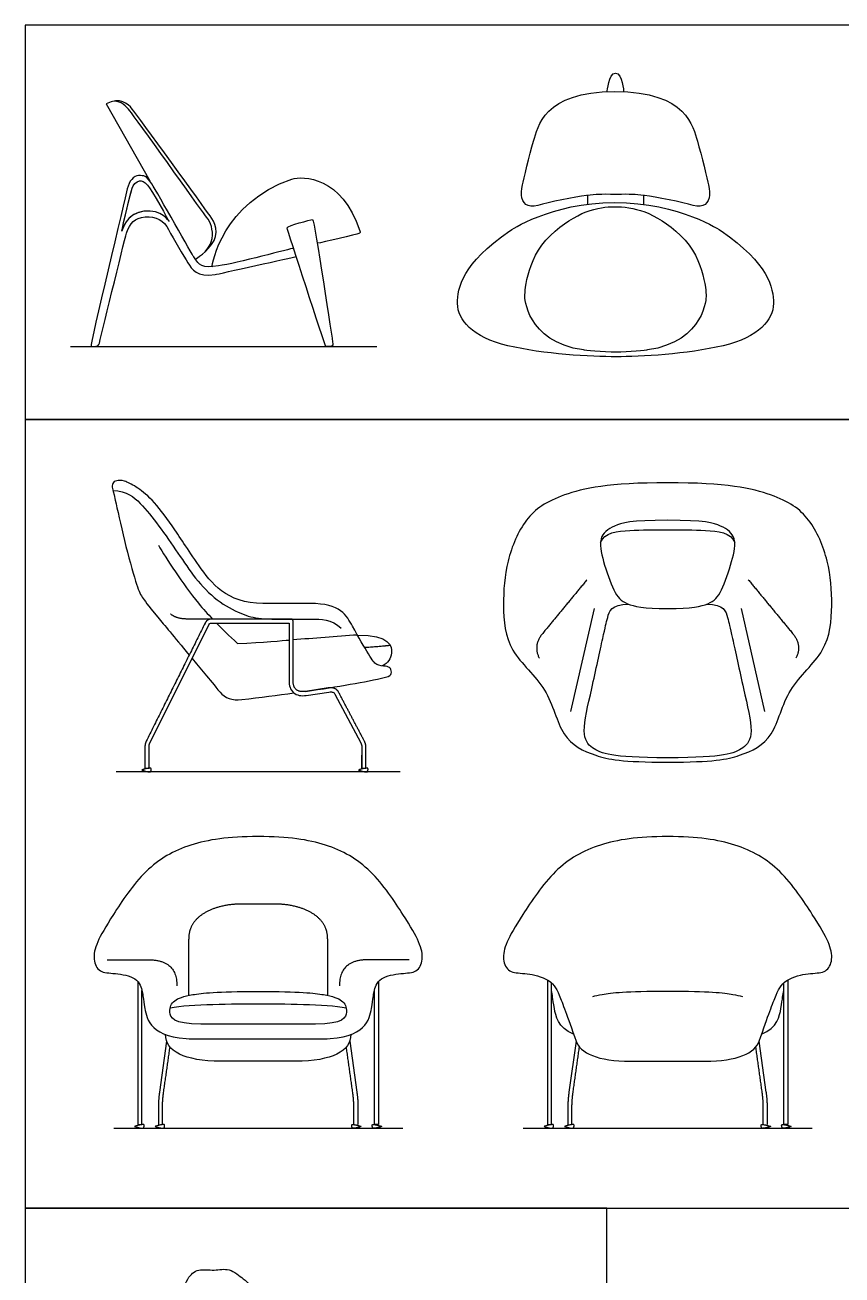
# Model space of a CAD drawing. Header units: millimetres. Extents: x 0.1 to 16.7, y -0.4 to 19.7.
# Drawn here: x 7.984 to 10.509, y 9.268 to 13.131 of the extents above; entities that cross this region are included whole.
import ezdxf

# ---------------------------------------------------------------- set-up
doc = ezdxf.new("R2010")
doc.units = ezdxf.units.MM
for name, color, linetype, true_color in [('AG-DETAIL', 7, 'Continuous', 0x66ffff), ('AG-DIAGRAM', 7, 'Continuous', 0xfecc66), ('AG-FURNITURE', 7, 'Continuous', 0x66ccff), ('AG-PEOPLE', 7, 'Continuous', 0xfc6666), ('X-VPRT', 6, 'Continuous', 0xff00ff)]:
    doc.layers.add(name, color=color, linetype=linetype, true_color=true_color)

msp = doc.modelspace()

# ---------------------------------------------------------------- linework, layer by layer
at = {"layer": 'AG-DETAIL'}
for p, q in [((9.7427, 11.328), (9.6703, 11.0093)), ((10.1975, 11.328), (10.2699, 11.0093))]:
    msp.add_line(p, q, dxfattribs=at)
for points in [[(9.7207, 11.4165), (9.6521, 11.3334), (9.5835, 11.2504), (9.5532, 11.2137), (9.5736, 11.1737)], [(10.2195, 11.4165), (10.2881, 11.3334), (10.3567, 11.2504), (10.387, 11.2137), (10.3666, 11.1737)]]:
    msp.add_open_spline(points, degree=2, knots=[0, 0, 0, 0.774772, 0.774772, 1.118351, 1.118351, 1.118351], dxfattribs=at)
at = {"layer": 'AG-DIAGRAM'}
for p, q in [((9.1436, 10.8225), (8.2656, 10.8225)), ((9.1512, 9.7209), (8.258, 9.7209)), ((10.4166, 9.7209), (9.5235, 9.7209))]:
    msp.add_line(p, q, dxfattribs=at)
msp.add_lwpolyline([(8.1246, 12.138), (9.0718, 12.138)], dxfattribs=at)
for points, knots in [([(8.3962, 11.5232), (8.4199, 11.4833), (8.4874, 11.3779), (8.5491, 11.3103), (8.5634, 11.2952)], [0, 0, 0, 0, 0.917105, 1.197833, 1.197833, 1.197833, 1.197833]), ([(9.9701, 10.1439), (9.8394, 10.1439), (9.7798, 10.1373), (9.7461, 10.1297), (9.738, 10.1273)], [0, 0, 0, 0, 0.3553673, 0.5030696, 0.5030696, 0.5030696, 0.5030696]), ([(10.2022, 10.1273), (10.194, 10.1297), (10.1604, 10.1373), (10.1008, 10.1439), (9.9701, 10.1439)], [-0.5030696, -0.5030696, -0.5030696, -0.5030696, -0.3553673, 0, 0, 0, 0])]:
    msp.add_open_spline(points, degree=3, knots=knots, dxfattribs=at)
for points in [[(8.5756, 11.2825), (8.5943, 11.2632), (8.613, 11.2449), (8.6412, 11.2194)], [(9.0112, 11.2458), (8.947, 11.2416), (8.875, 11.2351), (8.8126, 11.2309)], [(8.6412, 11.2194), (8.7201, 11.2224), (8.7827, 11.229), (8.7999, 11.2301)]]:
    msp.add_open_spline(points, degree=3, dxfattribs=at)
at = {"layer": 'AG-FURNITURE'}
for p, q in [((8.3699, 10.9117), (8.5521, 11.2771)), ((8.8527, 11.0591), (8.9232, 11.0695)), ((8.9419, 11.0633), (9.0214, 10.9123)), ((8.3674, 10.8343), (8.3674, 10.9012)), ((9.0247, 10.9017), (9.0247, 10.8343)), ((8.3547, 10.8343), (8.3674, 10.8343)), ((9.0247, 10.8343), (9.0374, 10.8343)), ((8.4217, 9.9902), (8.3996, 9.8329)), ((8.9875, 9.9902), (9.0096, 9.8329)), ((9.6872, 9.9902), (9.6651, 9.8329)), ((10.2751, 9.8329), (10.2529, 9.9902)), ((8.3962, 9.7869), (8.3962, 9.7327)), ((9.013, 9.7869), (9.013, 9.7327)), ((9.6617, 9.7869), (9.6617, 9.7327)), ((10.2785, 9.7327), (10.2785, 9.7869))]:
    msp.add_line(p, q, dxfattribs=at)
at = {"layer": 'AG-FURNITURE', "lineweight": 25}
for points in [[(9.7228, 12.6045), (9.7228, 12.5767)], [(9.895, 12.6045), (9.895, 12.5767)]]:
    msp.add_lwpolyline(points, dxfattribs=at)
at = {"layer": 'AG-FURNITURE'}
for points in [[(8.5609, 11.2952), (8.4844, 11.2952)], [(8.561, 11.2825), (8.7999, 11.2823), (8.7999, 11.1042)], [(8.8126, 11.1042), (8.8126, 11.2869)], [(8.9213, 11.0821), (8.8509, 11.0716)], [(9.0247, 10.8343), (9.0247, 10.874)], [(9.0374, 10.8343), (9.0374, 10.874)], [(8.3328, 10.1744), (8.3328, 9.7327), (8.3455, 9.7327), (8.3455, 10.1474)], [(9.0764, 10.1744), (9.0764, 9.7327), (9.0637, 9.7327), (9.0637, 10.1474)], [(9.5983, 10.1796), (9.5983, 9.7327), (9.611, 9.7327), (9.611, 10.1707)], [(10.3419, 10.1796), (10.3419, 9.7327), (10.3292, 9.7327), (10.3292, 10.1707)], [(8.4918, 9.998), (8.7046, 9.998), (8.9174, 9.998)]]:
    msp.add_lwpolyline(points, dxfattribs=at)
at = {"layer": 'AG-FURNITURE', "lineweight": 25}
for points, knots in [([(9.7835, 12.9249), (9.7835, 12.9249), (9.7872, 12.9825), (9.8091, 12.9825), (9.8306, 12.9825), (9.8344, 12.9249), (9.8344, 12.9249)], [0, 0, 0, 0, 2, 2, 2, 3, 3, 3, 3]), ([(8.5103, 12.4075), (8.5103, 12.4075), (8.5498, 12.4304), (8.5681, 12.465), (8.5864, 12.4995), (8.5616, 12.5348), (8.5524, 12.5465), (8.5433, 12.5583), (8.3306, 12.8538), (8.3156, 12.8714), (8.3006, 12.8891), (8.2784, 12.9093), (8.2353, 12.8878), (8.2353, 12.8878), (8.3694, 12.6499), (8.3694, 12.6499)], [0, 0, 0, 0, 1, 1, 1, 2, 2, 2, 3, 3, 3, 4, 4, 4, 5, 5, 5, 5]), ([(9.811, 12.6077), (9.8603, 12.6083), (9.8653, 12.6083), (9.8988, 12.6039), (9.9323, 12.5995), (10.017, 12.5837), (10.0492, 12.5736), (10.0815, 12.5635), (10.0973, 12.5818), (10.0998, 12.6052), (10.0998, 12.6052), (10.0998, 12.6216), (10.096, 12.6368), (10.0922, 12.6519), (10.0752, 12.7303), (10.0619, 12.7726), (10.0486, 12.815), (10.0322, 12.9256), (9.8068, 12.9256), (9.5856, 12.9256), (9.5692, 12.815), (9.5559, 12.7726), (9.5427, 12.7303), (9.5256, 12.6519), (9.5218, 12.6368), (9.518, 12.6216), (9.518, 12.6052), (9.518, 12.6052), (9.5205, 12.5818), (9.5363, 12.5635), (9.5686, 12.5736), (9.6008, 12.5837), (9.6855, 12.5995), (9.719, 12.6039), (9.7525, 12.6083), (9.7575, 12.6083), (9.811, 12.6077)], [0, 0, 0, 0, 1.076923, 1.076923, 1.076923, 2.153846, 2.153846, 2.153846, 3.230769, 3.230769, 3.230769, 4.307692, 4.307692, 4.307692, 5.384615, 5.384615, 5.384615, 7.538462, 7.538462, 7.538462, 8.615385, 8.615385, 8.615385, 9.692308, 9.692308, 9.692308, 10.769231, 10.769231, 10.769231, 11.846154, 11.846154, 11.846154, 12.923077, 12.923077, 12.923077, 14, 14, 14, 14]), ([(8.5395, 12.4294), (8.5395, 12.4294), (8.5635, 12.4532), (8.5635, 12.4813), (8.5635, 12.5093), (8.5544, 12.5263), (8.54, 12.5446), (8.5257, 12.5628), (8.3221, 12.8493), (8.3084, 12.8656), (8.2953, 12.8811), (8.2816, 12.8955), (8.26, 12.8962)], [0, 0, 0, 0, 1, 1, 1, 2, 2, 2, 3, 3, 3, 3.955125, 3.955125, 3.955125, 3.955125]), ([(8.8138, 12.4416), (8.8089, 12.4403), (8.6352, 12.3944), (8.5824, 12.3867), (8.5289, 12.3788), (8.5237, 12.3873), (8.5054, 12.4147), (8.5054, 12.4147), (8.3932, 12.6124), (8.3756, 12.6405), (8.3605, 12.6659), (8.3509, 12.6661), (8.3351, 12.6659), (8.3201, 12.6653), (8.3051, 12.649), (8.2999, 12.6248), (8.2947, 12.6007), (8.1841, 12.1428), (8.1882, 12.1382), (8.198, 12.138), (8.2099, 12.1365), (8.2125, 12.1433), (8.2157, 12.1518), (8.2882, 12.4571), (8.298, 12.4884), (8.3077, 12.5198), (8.3228, 12.5341), (8.3554, 12.538), (8.388, 12.5419), (8.4134, 12.5269), (8.4278, 12.4989), (8.4422, 12.4708), (8.4748, 12.416), (8.4872, 12.3965), (8.4996, 12.3769), (8.5159, 12.3501), (8.5713, 12.3599), (8.5802, 12.3615), (8.8139, 12.4136), (8.8222, 12.4154)], [0.014086, 0.014086, 0.014086, 0.014086, 1, 1, 1, 2, 2, 2, 3, 3, 3, 4, 4, 4, 5, 5, 5, 7, 7, 7, 8, 8, 8, 9, 9, 9, 10, 10, 10, 11, 11, 11, 12, 12, 12, 13, 13, 13, 13.982236, 13.982236, 13.982236, 13.982236]), ([(8.4291, 12.5243), (8.4291, 12.5243), (8.3756, 12.6229), (8.3626, 12.6366), (8.3527, 12.6487), (8.3443, 12.6496), (8.3378, 12.6496), (8.3282, 12.6484), (8.3175, 12.6359), (8.3149, 12.6268), (8.3123, 12.6176), (8.2849, 12.5087), (8.2836, 12.4943), (8.2836, 12.4943), (8.2954, 12.5491), (8.3515, 12.5557), (8.4076, 12.5622), (8.4291, 12.5243), (8.4291, 12.5243)], [0, 0, 0, 0, 1, 1, 1, 2, 2, 2, 3, 3, 3, 4, 4, 4, 5, 5, 5, 6, 6, 6, 6]), ([(8.5614, 12.3842), (8.5623, 12.3901), (8.5936, 12.5829), (8.8088, 12.6548), (8.8422, 12.666), (8.9641, 12.6633), (9.0189, 12.495), (9.0215, 12.4911), (9.0189, 12.4878), (9.0157, 12.4865), (9.0125, 12.4852), (8.8988, 12.4588), (8.8892, 12.4566)], [0.015209, 0.015209, 0.015209, 0.015209, 1, 1, 1, 2, 2, 2, 3, 3, 3, 3.957817, 3.957817, 3.957817, 3.957817]), ([(9.8116, 12.1059), (9.8849, 12.1059), (10.0309, 12.1135), (10.1415, 12.14), (10.2521, 12.1666), (10.297, 12.2203), (10.297, 12.2702), (10.297, 12.3201), (10.2831, 12.3928), (10.1352, 12.4952), (10.1352, 12.4952), (10.0088, 12.5824), (9.8062, 12.5824), (9.609, 12.5824), (9.4826, 12.4952), (9.4826, 12.4952), (9.3347, 12.3928), (9.3208, 12.3201), (9.3208, 12.2702), (9.3208, 12.2203), (9.3657, 12.1666), (9.4763, 12.14), (9.5869, 12.1135), (9.7329, 12.1059), (9.8116, 12.1059)], [0, 0, 0, 0, 1.111111, 1.111111, 1.111111, 2.222222, 2.222222, 2.222222, 3.333333, 3.333333, 3.333333, 5.555556, 5.555556, 5.555556, 6.666667, 6.666667, 6.666667, 7.777778, 7.777778, 7.777778, 8.888889, 8.888889, 8.888889, 10, 10, 10, 10]), ([(9.8116, 12.1198), (9.847, 12.1198), (9.9077, 12.1268), (9.9077, 12.1268), (10.0872, 12.1527), (10.0891, 12.293), (10.0891, 12.293), (10.0891, 12.293), (10.0891, 12.4055), (10.0101, 12.4807), (9.9311, 12.5559), (9.8615, 12.5698), (9.8062, 12.5698), (9.7563, 12.5698), (9.6868, 12.5559), (9.6078, 12.4807), (9.5288, 12.4055), (9.5288, 12.293), (9.5288, 12.293), (9.5288, 12.293), (9.5307, 12.1527), (9.7101, 12.1268), (9.7101, 12.1268), (9.7708, 12.1198), (9.8116, 12.1198)], [0, 0, 0, 0, 1.111111, 1.111111, 1.111111, 2.222222, 2.222222, 2.222222, 3.333333, 3.333333, 3.333333, 5.555556, 5.555556, 5.555556, 6.666667, 6.666667, 6.666667, 7.777778, 7.777778, 7.777778, 8.888889, 8.888889, 8.888889, 10, 10, 10, 10]), ([(8.9354, 12.1466), (8.9354, 12.1466), (8.8786, 12.5276), (8.8728, 12.5302), (8.8662, 12.5289), (8.7964, 12.5119), (8.7938, 12.5041), (8.7951, 12.4995), (8.9091, 12.1445), (8.9137, 12.138), (8.9169, 12.138), (8.9276, 12.1378), (8.9306, 12.138), (8.9363, 12.1383), (8.9354, 12.1466), (8.9354, 12.1466)], [0, 0, 0, 0, 2, 2, 2, 4, 4, 4, 6, 6, 6, 7, 7, 7, 8, 8, 8, 8])]:
    msp.add_open_spline(points, degree=3, knots=knots, dxfattribs=at)
at = {"layer": 'AG-FURNITURE'}
for points, degree, knots in [([(8.2841, 12.4967), (8.2873, 12.518), (8.3124, 12.618), (8.3149, 12.6268), (8.3175, 12.6359), (8.3282, 12.6484), (8.3378, 12.6496), (8.3443, 12.6496), (8.3527, 12.6487), (8.3626, 12.6366), (8.3756, 12.6229), (8.4291, 12.5243), (8.4291, 12.5243)], 3, [-3.956225, -3.956225, -3.956225, -3.956225, -3, -3, -3, -2, -2, -2, -1, -1, -1, 0, 0, 0, 0]), ([(8.4291, 12.5243), (8.4291, 12.5243), (8.4076, 12.5622), (8.3515, 12.5557), (8.3023, 12.5499), (8.2872, 12.5072), (8.2841, 12.4967)], 3, [-6, -6, -6, -6, -5, -5, -5, -4.124515, -4.124515, -4.124515, -4.124515]), ([(8.8509, 11.0716), (8.9527, 11.0861), (9.036, 11.1006), (9.098, 11.1152), (9.1115, 11.1187), (9.1177, 11.126), (9.1152, 11.1446), (9.1016, 11.1498), (9.0683, 11.1506), (9.0525, 11.176), (8.9955, 11.2708), (8.9599, 11.3432), (8.8649, 11.3432), (8.8189, 11.3432), (8.7662, 11.3432), (8.7195, 11.3432), (8.6059, 11.3432), (8.5103, 11.4733), (8.437, 11.5887), (8.3746, 11.6694), (8.3252, 11.7063), (8.2893, 11.7242), (8.2654, 11.7242), (8.2533, 11.7161), (8.2533, 11.6982), (8.2585, 11.6855), (8.29, 11.5366), (8.3298, 11.3935), (8.3438, 11.3643), (8.3679, 11.3325), (8.4429, 11.2423), (8.4914, 11.1839)], 3, [13.787173, 13.787173, 13.787173, 13.787173, 14.728122, 14.728122, 14.728122, 14.915786, 15.10345, 15.291114, 15.478778, 15.666442, 15.854106, 16.04177, 16.04177, 16.04177, 16.560833, 16.560833, 16.560833, 16.897501, 17.234168, 17.570835, 17.907502, 18.244169, 18.580836, 18.917503, 19.25417, 19.590837, 19.927504, 20.264171, 20.600838, 20.937506, 21.144056, 21.144056, 21.144056, 21.144056]), ([(9.9701, 11.6004), (10.0844, 11.6004), (10.1406, 11.5844), (10.1851, 11.5495), (10.1717, 11.479), (10.1358, 11.3728), (10.1037, 11.3405), (10.0448, 11.3276), (9.9701, 11.3276), (9.8954, 11.3276), (9.8364, 11.3405), (9.8044, 11.3728), (9.7685, 11.479), (9.755, 11.5495), (9.7996, 11.5844), (9.8558, 11.6004), (9.9701, 11.6004)], 3, [0, 0, 0, 0, 0.304189, 0.608378, 0.912567, 1.216756, 1.520945, 1.825134, 1.825134, 1.825134, 2.129323, 2.433512, 2.737701, 3.041889, 3.346078, 3.650267, 3.650267, 3.650267, 3.650267]), ([(9.7627, 11.5318), (9.7741, 11.5626), (9.8554, 11.5712), (9.9267, 11.5712), (9.9701, 11.5712), (10.0134, 11.5712), (10.0848, 11.5712), (10.1661, 11.5626), (10.1775, 11.5318)], 3, [0.000973, 0.000973, 0.000973, 0.000973, 0.354305, 0.70861, 0.70861, 0.70861, 1.062915, 1.416247, 1.416247, 1.416247, 1.416247]), ([(10.0909, 11.3412), (10.1446, 11.3412), (10.157, 11.2944), (10.1655, 11.2603), (10.2054, 11.073), (10.2395, 10.9333), (10.2043, 10.8942), (10.1589, 10.8736), (10.0638, 10.8664), (9.9701, 10.8664), (9.8764, 10.8664), (9.7813, 10.8736), (9.7359, 10.8942), (9.7007, 10.9333), (9.7348, 11.073), (9.7747, 11.2603), (9.7831, 11.2944), (9.7955, 11.3412), (9.8493, 11.3412)], 3, [0, 0, 0, 0, 0.336296, 0.672591, 1.008887, 1.345182, 1.681478, 2.017773, 2.354069, 2.354069, 2.354069, 2.690364, 3.02666, 3.362955, 3.699251, 4.035546, 4.371842, 4.708137, 4.708137, 4.708137, 4.708137]), ([(9.0112, 11.2458), (9.1123, 11.2449), (9.1242, 11.1843), (9.1066, 11.16), (9.0875, 11.1503)], 3, [0.0035327, 0.0035327, 0.0035327, 0.0035327, 0.2328124, 0.4331829, 0.4331829, 0.4331829, 0.4331829]), ([(8.5003, 11.1732), (8.5242, 11.1445), (8.5526, 11.1103), (8.5867, 11.0691), (8.602, 11.0506), (8.6244, 11.043), (8.6539, 11.0464), (8.7113, 11.0531), (8.7651, 11.0599), (8.8149, 11.0666)], 3, [12.8759216, 12.8759216, 12.8759216, 12.8759216, 12.9727448, 12.9727448, 12.9727448, 13.2369432, 13.2369432, 13.2369432, 13.6785587, 13.6785587, 13.6785587, 13.6785587]), ([(8.7999, 11.1042), (8.7999, 11.0972), (8.8014, 11.0836), (8.8126, 11.0659), (8.832, 11.0576), (8.8457, 11.0581), (8.8527, 11.0591)], 3, [-1.4756888, -1.4756888, -1.4756888, -1.4756888, -1.4074446, -1.3423791, -1.2772818, -1.2082653, -1.2082653, -1.2082653, -1.2082653]), ([(9.9701, 10.6226), (9.8767, 10.6226), (9.754, 10.6045), (9.6188, 10.5286), (9.5124, 10.3678), (9.4687, 10.2934), (9.458, 10.2416), (9.4782, 10.2012), (9.5228, 10.2012), (9.5714, 10.1935), (9.6178, 10.1698), (9.6316, 10.1437), (9.6592, 10.071), (9.6872, 9.9902)], 3, [2.829082, 2.829082, 2.829082, 2.829082, 3.196821, 3.56456, 3.9323, 4.300039, 4.667778, 5.035517, 5.403256, 5.751246, 5.751246, 6.143776, 6.536307, 6.536307, 6.536307, 6.536307]), ([(10.2529, 9.9902), (10.281, 10.071), (10.3086, 10.1437), (10.3224, 10.1698), (10.3688, 10.1935), (10.4173, 10.2012), (10.4619, 10.2012), (10.4821, 10.2416), (10.4714, 10.2934), (10.4277, 10.3678), (10.3214, 10.5286), (10.1862, 10.6045), (10.0634, 10.6226), (9.9701, 10.6226)], 3, [-0.878143, -0.878143, -0.878143, -0.878143, -0.485612, -0.093081, -0.093081, 0.254909, 0.622648, 0.990387, 1.358126, 1.725865, 2.093604, 2.461343, 2.829082, 2.829082, 2.829082, 2.829082]), ([(8.7046, 10.414), (8.6952, 10.414), (8.6857, 10.414), (8.6763, 10.414), (8.6669, 10.414), (8.6575, 10.414), (8.6227, 10.414), (8.5674, 10.414), (8.4897, 10.3786), (8.4897, 10.3365), (8.4897, 10.2945), (8.4897, 10.2658), (8.4897, 10.2371), (8.4897, 10.2084), (8.4897, 10.1797), (8.4897, 10.1316)], 5, [1.630013, 1.630013, 1.630013, 1.630013, 1.630013, 1.630013, 1.784673, 1.784673, 1.784673, 1.784673, 1.784673, 2.784673, 2.784673, 2.784673, 2.784673, 2.784673, 3.233442, 3.233442, 3.233442, 3.233442, 3.233442, 3.233442]), ([(8.9195, 10.1316), (8.9195, 10.1797), (8.9195, 10.2084), (8.9195, 10.2371), (8.9195, 10.2658), (8.9195, 10.2945), (8.9195, 10.3365), (8.9195, 10.3786), (8.8418, 10.414), (8.7865, 10.414), (8.7517, 10.414), (8.7423, 10.414), (8.7329, 10.414), (8.7235, 10.414), (8.714, 10.414), (8.7046, 10.414)], 5, [0.026584, 0.026584, 0.026584, 0.026584, 0.026584, 0.026584, 0.475353, 0.475353, 0.475353, 0.475353, 0.475353, 1.475353, 1.475353, 1.475353, 1.475353, 1.475353, 1.630013, 1.630013, 1.630013, 1.630013, 1.630013, 1.630013]), ([(8.2379, 10.2419), (8.3104, 10.2419), (8.3654, 10.2419), (8.4535, 10.2419), (8.4535, 10.1619)], 2, [0, 0, 0, 0.4757628, 0.4757628, 0.9700803, 0.9700803, 0.9700803]), ([(9.1713, 10.2419), (9.0988, 10.2419), (9.0438, 10.2419), (8.9557, 10.2419), (8.9557, 10.1619)], 2, [0, 0, 0, 0.4757628, 0.4757628, 0.9700803, 0.9700803, 0.9700803]), ([(9.6795, 10.0122), (9.6306, 10.0321), (9.6144, 10.1206), (9.6144, 10.1318), (9.611, 10.1474)], 3, [0.1116122, 0.1116122, 0.1116122, 0.1116122, 0.3835311, 0.7739438, 0.7739438, 0.7739438, 0.7739438]), ([(10.2606, 10.0122), (10.3096, 10.0321), (10.3258, 10.1206), (10.3258, 10.1318), (10.3292, 10.1474)], 3, [0.1116122, 0.1116122, 0.1116122, 0.1116122, 0.3835311, 0.7739438, 0.7739438, 0.7739438, 0.7739438]), ([(8.7046, 9.9284), (8.6662, 9.9284), (8.6278, 9.9284), (8.5894, 9.9284), (8.4753, 9.9284), (8.4182, 9.9601), (8.4182, 10.0106)], 3, [1.425187, 1.425187, 1.425187, 1.425187, 2.039949, 2.039949, 2.039949, 2.850374, 2.850374, 2.850374, 2.850374]), ([(8.991, 10.0106), (8.991, 9.9601), (8.9339, 9.9284), (8.8198, 9.9284), (8.7814, 9.9284), (8.743, 9.9284), (8.7046, 9.9284)], 3, [0, 0, 0, 0, 0.810424, 0.810424, 0.810424, 1.425187, 1.425187, 1.425187, 1.425187]), ([(9.6864, 9.9926), (9.6989, 9.9527), (9.755, 9.9284), (9.8549, 9.9284), (9.8933, 9.9284), (9.9317, 9.9284), (9.9701, 9.9284)], 3, [0.101303, 0.101303, 0.101303, 0.101303, 0.810424, 0.810424, 0.810424, 1.425187, 1.425187, 1.425187, 1.425187]), ([(9.9701, 9.9284), (10.0085, 9.9284), (10.0469, 9.9284), (10.0853, 9.9284), (10.1851, 9.9284), (10.2413, 9.9527), (10.2538, 9.9926)], 3, [1.425187, 1.425187, 1.425187, 1.425187, 2.039949, 2.039949, 2.039949, 2.749071, 2.749071, 2.749071, 2.749071])]:
    msp.add_open_spline(points, degree=degree, knots=knots, dxfattribs=at)
for points, degree in [([(9.9701, 11.7164), (9.7879, 11.7164), (9.629, 11.6812), (9.5268, 11.6129), (9.4694, 11.4738), (9.4591, 11.3389), (9.4716, 11.1923), (9.6069, 11.0848), (9.6374, 10.922), (9.745, 10.8694), (9.8281, 10.8528), (9.9701, 10.8528)], 3), ([(9.9701, 10.8528), (10.112, 10.8528), (10.1952, 10.8694), (10.3027, 10.922), (10.3333, 11.0848), (10.4685, 11.1923), (10.4811, 11.3389), (10.4708, 11.4738), (10.4133, 11.6129), (10.3112, 11.6812), (10.1523, 11.7164), (9.9701, 11.7164)], 3), ([(8.2556, 11.6927), (8.2995, 11.6907), (8.341, 11.6552), (8.3962, 11.5861), (8.4589, 11.4966), (8.5083, 11.421), (8.5761, 11.3496), (8.6553, 11.3087), (8.7068, 11.2942), (8.8098, 11.2951), (8.863, 11.2951), (8.9312, 11.2951), (8.9611, 11.2673)], 3), ([(8.5408, 11.2828), (8.4496, 11.1001), (8.3585, 10.9173)], 2), ([(8.4844, 11.2952), (8.4525, 11.2952), (8.4341, 11.3107)], 2), ([(8.561, 11.2952), (8.547, 11.2952), (8.5408, 11.2828)], 2), ([(8.5556, 11.2813), (8.5567, 11.282), (8.5582, 11.2825), (8.561, 11.2825)], 3), ([(8.8062, 11.295), (8.6836, 11.2951), (8.561, 11.2952)], 2), ([(8.8126, 11.2869), (8.8126, 11.295), (8.8062, 11.295)], 2), ([(8.5521, 11.2771), (8.5533, 11.2796), (8.5544, 11.2806), (8.5556, 11.2813)], 3), ([(9.0335, 11.2077), (9.0881, 11.2114), (9.1127, 11.2144)], 2), ([(8.8509, 11.0716), (8.8126, 11.0663), (8.8126, 11.1042)], 2), ([(8.953, 11.0694), (8.9437, 11.0857), (8.9213, 11.0821)], 2), ([(8.9232, 11.0695), (8.9292, 11.0705), (8.9331, 11.07), (8.9357, 11.0689)], 3), ([(8.9357, 11.0689), (8.9383, 11.0679), (8.94, 11.0665), (8.9419, 11.0633)], 3), ([(9.0326, 10.9183), (8.9928, 10.9938), (8.953, 11.0694)], 2), ([(8.3585, 10.9173), (8.3547, 10.9097), (8.3547, 10.9012)], 2), ([(8.3547, 10.9012), (8.3547, 10.8678), (8.3547, 10.8343)], 2), ([(8.3674, 10.9012), (8.3674, 10.9067), (8.3699, 10.9117)], 2), ([(9.0214, 10.9123), (9.0239, 10.9076), (9.0247, 10.904), (9.0247, 10.9017)], 3), ([(9.0374, 10.9017), (9.0374, 10.9092), (9.0326, 10.9183)], 2), ([(9.0374, 10.8343), (9.0374, 10.868), (9.0374, 10.9017)], 2), ([(8.7046, 10.6226), (8.6113, 10.6226), (8.4885, 10.6045), (8.3533, 10.5286), (8.2469, 10.3678), (8.2033, 10.2934), (8.1925, 10.2416), (8.2127, 10.2012), (8.2582, 10.2012), (8.3339, 10.189), (8.3489, 10.1384), (8.3489, 10.1186), (8.3714, 9.998), (8.5054, 9.998)], 3), ([(8.9038, 9.998), (9.0378, 9.998), (9.0603, 10.1186), (9.0603, 10.1384), (9.0753, 10.189), (9.151, 10.2012), (9.1964, 10.2012), (9.2167, 10.2416), (9.2059, 10.2934), (9.1623, 10.3678), (9.0559, 10.5286), (8.9207, 10.6045), (8.7979, 10.6226), (8.7046, 10.6226)], 3), ([(8.5276, 10.0431), (8.4402, 10.0428), (8.4256, 10.0858), (8.4411, 10.1177), (8.4897, 10.1346), (8.5739, 10.1439), (8.7046, 10.1439)], 3), ([(8.7046, 10.1439), (8.8353, 10.1439), (8.9195, 10.1346), (8.9681, 10.1177), (8.9836, 10.0858), (8.969, 10.0428), (8.8816, 10.0431)], 3), ([(8.7046, 10.1047), (8.6306, 10.1047), (8.497, 10.1047), (8.4323, 10.0923)], 3), ([(8.9769, 10.0923), (8.9122, 10.1047), (8.7786, 10.1047), (8.7046, 10.1047)], 3), ([(8.7046, 10.0431), (8.6161, 10.0431), (8.5276, 10.0431)], 2), ([(8.8816, 10.0431), (8.7931, 10.0431), (8.7046, 10.0431)], 2), ([(8.4123, 9.8315), (8.4222, 9.902), (8.4321, 9.9724)], 2), ([(8.9969, 9.8315), (8.987, 9.902), (8.9771, 9.9724)], 2), ([(9.6777, 9.8315), (9.6877, 9.902), (9.6976, 9.9724)], 2), ([(10.2624, 9.8315), (10.2525, 9.902), (10.2426, 9.9724)], 2), ([(8.3996, 9.8329), (8.3962, 9.8089), (8.3962, 9.7869)], 2), ([(8.4089, 9.7856), (8.4089, 9.8075), (8.4123, 9.8315)], 2), ([(9.0003, 9.7856), (9.0003, 9.8075), (8.9969, 9.8315)], 2), ([(9.0096, 9.8329), (9.013, 9.8089), (9.013, 9.7869)], 2), ([(9.6651, 9.8329), (9.6617, 9.8089), (9.6617, 9.7869)], 2), ([(9.6744, 9.7856), (9.6744, 9.8075), (9.6777, 9.8315)], 2), ([(10.2658, 9.7856), (10.2658, 9.8075), (10.2624, 9.8315)], 2), ([(10.2785, 9.7869), (10.2785, 9.8089), (10.2751, 9.8329)], 2), ([(8.4089, 9.7327), (8.4089, 9.7591), (8.4089, 9.7856)], 2), ([(9.0003, 9.7327), (9.0003, 9.7591), (9.0003, 9.7856)], 2), ([(9.6744, 9.7327), (9.6744, 9.7591), (9.6744, 9.7856)], 2), ([(10.2658, 9.7327), (10.2658, 9.7591), (10.2658, 9.7856)], 2)]:
    msp.add_open_spline(points, degree=degree, dxfattribs=at)
for points in [[(8.3446, 10.8284), (8.3611, 10.8343), (8.3717, 10.8343), (8.3776, 10.8343), (8.3717, 10.8225), (8.3611, 10.8225), (8.3446, 10.8284)], [(9.0146, 10.8284), (9.0311, 10.8343), (9.0417, 10.8343), (9.0476, 10.8343), (9.0417, 10.8225), (9.0311, 10.8225), (9.0146, 10.8284)], [(8.3226, 9.7268), (8.3392, 9.7327), (8.3498, 9.7327), (8.3557, 9.7327), (8.3498, 9.7209), (8.3392, 9.7209), (8.3226, 9.7268)], [(8.386, 9.7268), (8.4025, 9.7327), (8.4132, 9.7327), (8.419, 9.7327), (8.4132, 9.7209), (8.4025, 9.7209), (8.386, 9.7268)], [(9.0232, 9.7268), (9.0067, 9.7327), (8.996, 9.7327), (8.9901, 9.7327), (8.996, 9.7209), (9.0067, 9.7209), (9.0232, 9.7268)], [(9.0866, 9.7268), (9.07, 9.7327), (9.0594, 9.7327), (9.0535, 9.7327), (9.0594, 9.7209), (9.07, 9.7209), (9.0866, 9.7268)], [(9.5881, 9.7268), (9.6046, 9.7327), (9.6152, 9.7327), (9.6211, 9.7327), (9.6152, 9.7209), (9.6046, 9.7209), (9.5881, 9.7268)], [(9.6515, 9.7268), (9.668, 9.7327), (9.6786, 9.7327), (9.6845, 9.7327), (9.6786, 9.7209), (9.668, 9.7209), (9.6515, 9.7268)], [(10.2886, 9.7268), (10.2721, 9.7327), (10.2615, 9.7327), (10.2556, 9.7327), (10.2615, 9.7209), (10.2721, 9.7209), (10.2886, 9.7268)], [(10.352, 9.7268), (10.3355, 9.7327), (10.3249, 9.7327), (10.319, 9.7327), (10.3249, 9.7209), (10.3355, 9.7209), (10.352, 9.7268)]]:
    msp.add_rational_spline(points, [1, 1, 1, 0.707106781187, 1, 1, 1], degree=2, knots=[0, 0, 0, 0.0510229, 0.0510229, 0.1401662, 0.1401662, 0.191189, 0.191189, 0.191189], dxfattribs=at)
at = {"layer": 'AG-PEOPLE'}
msp.add_open_spline([(8.4316, 9.0174), (8.4389, 9.0257), (8.4612, 9.0478), (8.4599, 9.1082), (8.4618, 9.1794), (8.481, 9.2569), (8.5188, 9.2894), (8.5692, 9.2789), (8.6155, 9.292), (8.6581, 9.2554), (8.6792, 9.2404), (8.6813, 9.2205), (8.6777, 9.2114), (8.6734, 9.2005), (8.6525, 9.1822), (8.6608, 9.1415), (8.634, 9.1457), (8.6184, 9.1265), (8.6075, 9.0917), (8.5553, 9.014), (8.5194, 9.0114), (8.4896, 8.9947), (8.4707, 8.9749), (8.4673, 8.9711)], degree=3, knots=[5.288362, 5.288362, 5.288362, 5.288362, 5.574469, 6.090139, 6.651464, 7.222485, 7.648463, 8.096567, 8.536844, 9.003759, 9.330397, 9.663097, 9.663097, 9.663097, 10.064109, 10.426962, 10.704195, 11.00194, 11.407003, 12.017874, 12.390972, 12.852323, 12.955743, 12.955743, 12.955743, 12.955743], dxfattribs=at)
at = {"layer": 'X-VPRT'}
for points in [[(7.984, 13.1313), (7.984, 11.9121), (11.6416, 11.9121), (11.6416, 13.1313)], [(7.984, 11.9121), (7.984, 9.4737), (11.6416, 9.4737), (11.6416, 11.9121)], [(7.984, 9.4737), (7.984, 7.9497), (9.7823, 7.9497), (9.7823, 9.4737)]]:
    msp.add_lwpolyline(points, close=True, dxfattribs=at)

doc.saveas('drawing.dxf')
